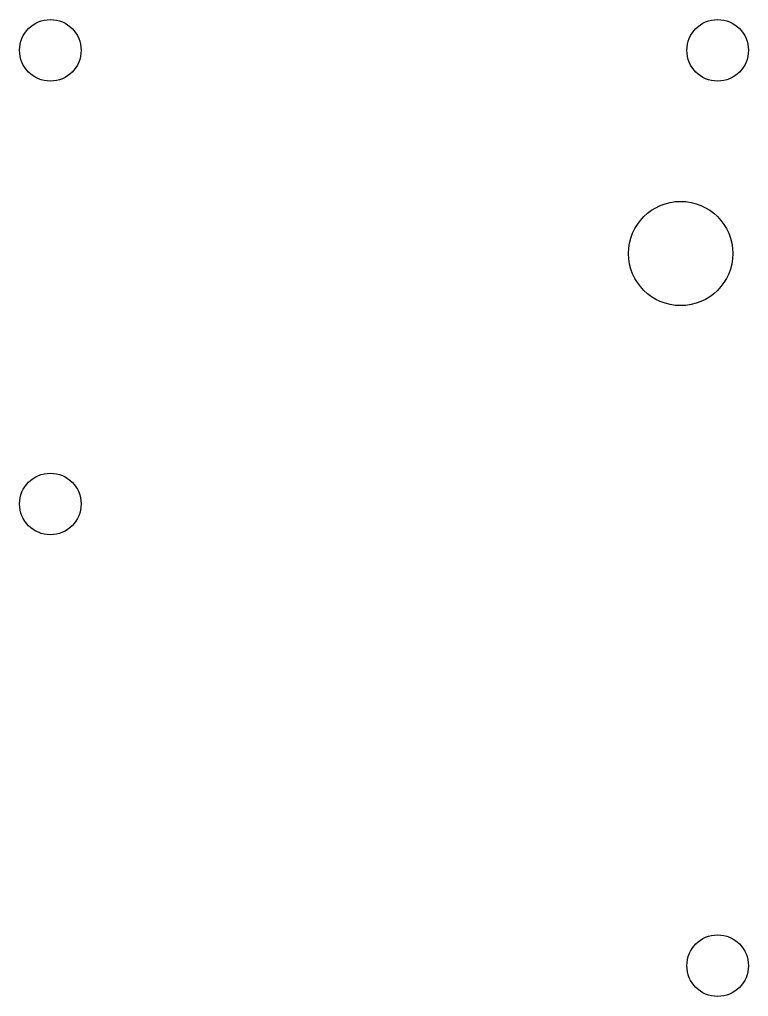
# Model space of a CAD drawing. Header units: millimetres. Extents: x -66 to -30.5, y -76.7 to -29.1.
import ezdxf

# ---------------------------------------------------------------- set-up
doc = ezdxf.new("R2010")
doc.units = ezdxf.units.MM

msp = doc.modelspace()

# ---------------------------------------------------------------- linework, layer by layer
for centre, radius in [((-64.5, -30.591), 1.5), ((-32, -30.591), 1.5), ((-33.803, -40.492), 2.54), ((-64.5, -52.697), 1.5), ((-32, -75.197), 1.5)]:
    msp.add_circle(centre, radius)

doc.saveas('drawing.dxf')
